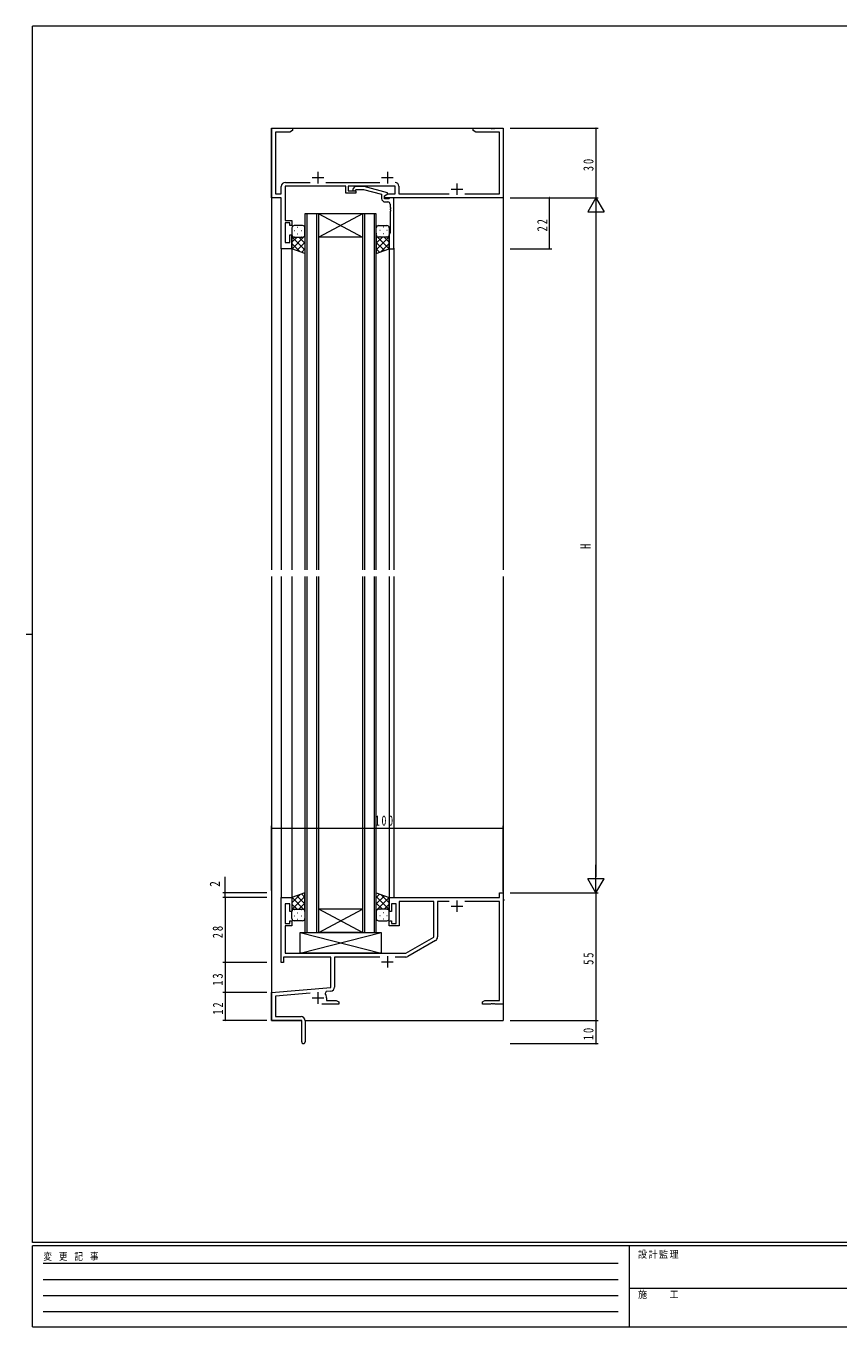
# Model space of a CAD drawing. Units: millimetres on the paper. Extents: x -397 to 397, y -282 to 282.
# Drawn here: x -397 to -46, y -282 to 279 of the extents above; entities that cross this region are included whole.
import ezdxf
from ezdxf.enums import TextEntityAlignment as Align

# ---------------------------------------------------------------- set-up
doc = ezdxf.new("R2010")
doc.units = ezdxf.units.MM
doc.linetypes.add('USER1', pattern=[0.375, 0.25, -0.125])
doc.linetypes.add('USER2', pattern=[15, 10, -1, 1, -1, 1, -1])
for name, color, linetype, lineweight in [('0-1_YKK_ZWAK', 7, 'Continuous', 18), ('0-3_YKK_11', 7, 'Continuous', 18), ('0-4_YKK_12', 2, 'Continuous', 18), ('0-6_YKK_13', 4, 'Continuous', 18), ('0-7_YKK_D', 6, 'Continuous', 18)]:
    doc.layers.add(name, color=color, linetype=linetype, lineweight=lineweight)
doc.styles.add('ＭＳ ゴシック', font='')
doc.styles.get('ＭＳ ゴシック').set_extended_font_data('MS Gothic')

msp = doc.modelspace()

# ---------------------------------------------------------------- linework, layer by layer
at = {"layer": '0-1_YKK_ZWAK'}
for p, q in [((-393.908, -245.7), (-393.908, 279.3)), ((376.092, 279.3), (-393.908, 279.3)), ((-396.708, 16.8), (-393.908, 16.8)), ((376.092, -245.7), (-393.908, -245.7)), ((-393.908, -282.1), (-393.908, -247.1)), ((338.292, -247.1), (-393.908, -247.1)), ((-136.308, -247.1), (-136.308, -282.1)), ((-136.308, -265.299), (-7.508, -265.299)), ((-393.908, -282.1), (338.292, -282.1))]:
    msp.add_line(p, q, dxfattribs=at)
at = {"layer": '0-1_YKK_ZWAK', "linetype": 'USER1'}
for p, q in [((-389.31, -254.612), (-141.117, -254.612)), ((-389.31, -261.541), (-141.117, -261.541)), ((-389.31, -268.47), (-141.117, -268.47)), ((-389.31, -275.398), (-141.117, -275.398))]:
    msp.add_line(p, q, dxfattribs=at)
at = {"layer": '0-3_YKK_11'}
for p, q in [((-290.708, 235.184), (-281.708, 235.184)), ((-290.708, 205.184), (-290.708, 235.184)), ((-289.078, 233.554), (-289.078, 206.814)), ((-282.799, 233.554), (-289.078, 233.554)), ((-281.708, 234.184), (-282.799, 233.554)), ((-281.708, 235.184), (-281.708, 234.184)), ((-203.708, 235.184), (-196.166, 235.184)), ((-203.708, 234.184), (-203.708, 235.184)), ((-202.617, 233.554), (-203.708, 234.184)), ((-192.338, 233.554), (-202.617, 233.554)), ((-196.166, 235.184), (-195.983, 235.064)), ((-195.983, 235.064), (-195.433, 235.064)), ((-195.433, 235.064), (-195.25, 235.184)), ((-195.25, 235.184), (-195.166, 235.184)), ((-195.166, 235.184), (-194.983, 235.064)), ((-194.983, 235.064), (-194.433, 235.064)), ((-194.433, 235.064), (-194.25, 235.184)), ((-194.25, 235.184), (-190.708, 235.184)), ((-192.338, 206.814), (-192.338, 233.554)), ((-190.708, 235.184), (-190.708, 205.184)), ((-273.208, 213.884), (-268.208, 213.884)), ((-270.708, 216.384), (-270.708, 211.384)), ((-243.208, 213.884), (-238.208, 213.884)), ((-240.708, 216.384), (-240.708, 211.384)), ((-286.508, 206.814), (-286.508, 210.014)), ((-284.878, 210.184), (-284.878, 195.384)), ((-258.608, 210.184), (-284.878, 210.184)), ((-284.708, 211.814), (-274.059, 211.814)), ((-267.358, 211.814), (-244.059, 211.814)), ((-258.608, 207.184), (-258.608, 210.184)), ((-257.608, 210.184), (-257.608, 208.184)), ((-237.408, 210.184), (-257.608, 210.184)), ((-257.608, 208.184), (-254.408, 208.184)), ((-254.757, 209.984), (-255.532, 209.208)), ((-250.812, 209.984), (-254.757, 209.984)), ((-254.684, 208.359), (-254.26, 208.784)), ((-254.408, 208.184), (-254.408, 207.184)), ((-254.26, 208.784), (-250.97, 208.784)), ((-250.97, 208.784), (-243.208, 206.704)), ((-240.708, 207.276), (-250.812, 209.984)), ((-237.408, 206.814), (-237.408, 210.184)), ((-235.778, 210.214), (-235.778, 206.814)), ((-213.208, 208.884), (-208.208, 208.884)), ((-210.708, 211.384), (-210.708, 206.384)), ((-286.508, 205.184), (-290.708, 205.184)), ((-289.078, 206.814), (-286.508, 206.814)), ((-286.508, 183.184), (-286.508, 205.184)), ((-254.408, 207.184), (-258.608, 207.184)), ((-243.208, 206.704), (-243.208, 204.884)), ((-241.908, 205.984), (-240.471, 206.814)), ((-241.908, 205.984), (-240.708, 206.676)), ((-241.908, 205.184), (-241.908, 205.984)), ((-241.908, 204.684), (-241.908, 205.984)), ((-190.708, 205.184), (-241.908, 205.184)), ((-240.108, 204.684), (-241.908, 204.684)), ((-241.708, 203.384), (-240.538, 203.384)), ((-240.708, 206.676), (-240.708, 207.276)), ((-240.471, 206.814), (-237.408, 206.814)), ((-239.908, 204.884), (-240.108, 204.684)), ((-239.608, 205.184), (-239.908, 204.884)), ((-237.908, 205.184), (-239.608, 205.184)), ((-239.538, 202.384), (-239.538, 201.142)), ((-237.908, 183.184), (-237.908, 205.184)), ((-235.778, 206.814), (-214.059, 206.814)), ((-207.358, 206.814), (-192.338, 206.814)), ((-239.538, 201.142), (-239.418, 200.959)), ((-239.418, 200.409), (-239.538, 200.225)), ((-239.538, 200.225), (-239.538, 200.142)), ((-239.538, 200.142), (-239.418, 199.959)), ((-239.418, 199.409), (-239.538, 199.225)), ((-239.538, 199.225), (-239.538, 190.2)), ((-239.418, 200.959), (-239.418, 200.409)), ((-239.418, 199.959), (-239.418, 199.409)), ((-284.878, 195.384), (-281.908, 195.384)), ((-284.878, 194.384), (-284.878, 185.884)), ((-282.908, 194.384), (-284.878, 194.384)), ((-282.908, 193.184), (-282.908, 194.384)), ((-281.908, 193.184), (-282.908, 193.184)), ((-281.908, 195.384), (-281.908, 193.184)), ((-284.878, 185.884), (-282.908, 185.884)), ((-282.908, 189.184), (-281.908, 189.184)), ((-282.908, 185.884), (-282.908, 189.184)), ((-281.908, 189.184), (-281.908, 183.184)), ((-239.538, 190.2), (-239.908, 189.184)), ((-239.908, 189.184), (-239.908, 183.184)), ((-281.908, 183.184), (-286.508, 183.184)), ((-239.908, 183.184), (-237.908, 183.184)), ((-192.338, -94.816), (-190.708, -94.816)), ((-192.338, -96.816), (-192.338, -94.816)), ((-190.708, -94.816), (-190.708, -142.816)), ((-286.508, -96.816), (-281.908, -96.816)), ((-286.508, -124.816), (-286.508, -96.816)), ((-284.878, -99.516), (-284.878, -108.016)), ((-282.908, -99.516), (-284.878, -99.516)), ((-282.908, -102.816), (-282.908, -99.516)), ((-281.908, -96.816), (-281.908, -102.816)), ((-239.908, -96.816), (-192.338, -96.816)), ((-239.908, -102.816), (-239.908, -96.816)), ((-238.908, -99.516), (-238.908, -102.816)), ((-236.908, -99.516), (-238.908, -99.516)), ((-236.908, -108.016), (-236.908, -99.516)), ((-235.708, -98.446), (-235.708, -109.016)), ((-220.708, -98.446), (-235.708, -98.446)), ((-220.708, -113.888), (-220.708, -98.446)), ((-219.078, -98.446), (-219.078, -113.79)), ((-214.059, -98.446), (-219.078, -98.446)), ((-213.208, -100.516), (-208.208, -100.516)), ((-210.708, -98.016), (-210.708, -103.016)), ((-192.338, -98.446), (-207.358, -98.446)), ((-192.338, -141.186), (-192.338, -98.446)), ((-281.908, -102.816), (-282.908, -102.816)), ((-238.908, -102.816), (-239.908, -102.816)), ((-284.878, -108.016), (-282.908, -108.016)), ((-284.878, -109.016), (-284.878, -120.816)), ((-281.908, -109.016), (-284.878, -109.016)), ((-282.908, -106.816), (-281.908, -106.816)), ((-282.908, -108.016), (-282.908, -106.816)), ((-281.908, -106.816), (-281.908, -109.016)), ((-239.908, -106.816), (-238.908, -106.816)), ((-239.908, -109.016), (-239.908, -106.816)), ((-235.708, -109.016), (-239.908, -109.016)), ((-238.908, -106.816), (-238.908, -108.016)), ((-238.908, -108.016), (-236.908, -108.016)), ((-232.708, -120.816), (-220.708, -113.888)), ((-219.978, -115.349), (-231.854, -122.205)), ((-285.508, -122.446), (-285.508, -124.816)), ((-265.208, -122.446), (-285.508, -122.446)), ((-284.878, -120.816), (-232.708, -120.816)), ((-265.208, -135.585), (-265.208, -122.446)), ((-263.578, -122.446), (-263.578, -135.43)), ((-244.059, -122.446), (-263.578, -122.446)), ((-240.708, -122.016), (-240.708, -127.016)), ((-232.754, -122.446), (-237.358, -122.446)), ((-285.508, -124.816), (-286.508, -124.816)), ((-243.208, -124.516), (-238.208, -124.516)), ((-290.708, -137.816), (-265.208, -135.585)), ((-290.708, -149.816), (-290.708, -137.816)), ((-274.078, -137.998), (-289.078, -139.31)), ((-289.078, -139.31), (-289.078, -148.186)), ((-273.208, -140.116), (-268.208, -140.116)), ((-270.708, -137.616), (-270.708, -142.616)), ((-267.189, -137.395), (-267.569, -138.158)), ((-265.221, -137.223), (-267.189, -137.395)), ((-267.008, -140.116), (-267.008, -141.186)), ((-261.708, -142.816), (-269.058, -142.816)), ((-267.008, -141.186), (-262.799, -141.186)), ((-262.799, -141.186), (-261.708, -141.816)), ((-261.708, -141.816), (-261.708, -142.816)), ((-199.708, -141.816), (-198.617, -141.186)), ((-199.708, -142.816), (-199.708, -141.816)), ((-196.166, -142.816), (-199.708, -142.816)), ((-198.617, -141.186), (-192.338, -141.186)), ((-195.983, -142.696), (-196.166, -142.816)), ((-195.433, -142.696), (-195.983, -142.696)), ((-195.25, -142.816), (-195.433, -142.696)), ((-195.166, -142.816), (-195.25, -142.816)), ((-194.983, -142.696), (-195.166, -142.816)), ((-194.433, -142.696), (-194.983, -142.696)), ((-194.25, -142.816), (-194.433, -142.696)), ((-190.708, -142.816), (-194.25, -142.816)), ((-277.708, -149.816), (-290.708, -149.816)), ((-289.078, -148.186), (-278.008, -148.186)), ((-277.708, -154.358), (-277.708, -149.816)), ((-276.208, -149.986), (-276.208, -159.066)), ((-277.588, -154.541), (-277.708, -154.358)), ((-277.708, -155.275), (-277.588, -155.091)), ((-277.708, -159.066), (-277.708, -155.275)), ((-277.588, -155.091), (-277.588, -154.541))]:
    msp.add_line(p, q, dxfattribs=at)
for centre, radius, start, end in [((-284.708, 210.014), 1.8, 90.00001, 179.99999), ((-255.108, 208.784), 0.6, 134.99999, 315.00001), ((-237.378, 210.214), 1.6, 359.99998, 89.44499), ((-241.708, 204.884), 1.5, 180.00001, 269.99999), ((-240.538, 202.384), 1, 0.00001, 89.99999), ((-220.878, -113.79), 1.8, 299.99999, 0.00002), ((-232.754, -120.646), 1.8, 269.99998, 299.99999), ((-270.708, -140.116), 3.7, 0, 31.96331), ((-265.378, -135.43), 1.8, 274.99998, 359.99999), ((-278.008, -149.986), 1.8, 0.00001, 89.99999), ((-276.958, -159.066), 0.75, 179.99999, 0.00001)]:
    msp.add_arc(centre, radius, start, end, dxfattribs=at)
at = {"layer": '0-4_YKK_12'}
for p, q in [((-290.708, 235.184), (-290.708, 44.684)), ((-290.708, 235.184), (-190.708, 235.184)), ((-190.708, 235.184), (-190.708, 44.684)), ((-276.308, 198.184), (-276.308, 44.684)), ((-270.308, 198.184), (-276.308, 198.184)), ((-275.308, 44.684), (-275.308, 198.184)), ((-271.308, 198.184), (-271.308, 44.684)), ((-270.308, 198.184), (-251.508, 188.184)), ((-251.508, 198.184), (-270.308, 188.184)), ((-251.508, 198.184), (-270.308, 198.184)), ((-270.308, 44.684), (-270.308, 198.184)), ((-251.508, 198.184), (-251.508, 44.684)), ((-245.508, 198.184), (-251.508, 198.184)), ((-250.508, 44.684), (-250.508, 198.184)), ((-246.508, 198.184), (-246.508, 44.684)), ((-245.508, 44.684), (-245.508, 198.184)), ((-251.508, 188.184), (-270.308, 188.184)), ((-286.508, 183.483), (-286.508, 44.684)), ((-281.908, 183.684), (-281.908, 44.684)), ((-239.908, 183.483), (-239.908, 44.684)), ((-237.908, 183.484), (-237.908, 44.684)), ((-290.708, 41.684), (-290.708, -149.816)), ((-286.508, 41.684), (-286.508, -97.116)), ((-281.908, 41.684), (-281.908, -97.316)), ((-276.308, 41.684), (-276.308, -111.816)), ((-275.308, -111.816), (-275.308, 41.684)), ((-271.308, 41.684), (-271.308, -111.816)), ((-270.308, -111.816), (-270.308, 41.684)), ((-251.508, 41.684), (-251.508, -111.816)), ((-250.508, -111.816), (-250.508, 41.684)), ((-246.508, 41.684), (-246.508, -111.816)), ((-245.508, -111.816), (-245.508, 41.684)), ((-239.908, 41.684), (-239.908, -97.116)), ((-237.908, 41.684), (-237.908, -96.816)), ((-190.708, 41.684), (-190.708, -149.816)), ((-270.308, -111.816), (-251.508, -101.816)), ((-251.508, -111.816), (-270.308, -101.816)), ((-251.508, -101.816), (-270.308, -101.816)), ((-276.308, -111.816), (-270.308, -111.816)), ((-251.508, -111.816), (-270.308, -111.816)), ((-251.508, -111.816), (-245.508, -111.816)), ((-290.708, -149.816), (-278.008, -149.816)), ((-276.208, -149.816), (-190.708, -149.816))]:
    msp.add_line(p, q, dxfattribs=at)
at = {"layer": '0-4_YKK_12', "linetype": 'USER2'}
msp.add_line((-190.708, -97.816), (-190.208, -97.816), dxfattribs=at)
at = {"layer": '0-6_YKK_13'}
for p, q in [((-281.908, 192.184), (-281.908, 189.184)), ((-280.988, 191.104), (-280.788, 191.104)), ((-277.308, 193.184), (-280.908, 193.184)), ((-279.573, 192.519), (-279.373, 192.519)), ((-277.958, 191.104), (-277.758, 191.104)), ((-276.543, 192.519), (-276.366, 192.519)), ((-276.308, 189.184), (-276.308, 192.184)), ((-245.508, 189.184), (-245.508, 192.184)), ((-245.273, 192.519), (-245.45, 192.519)), ((-244.508, 193.184), (-240.908, 193.184)), ((-243.858, 191.104), (-244.058, 191.104)), ((-242.243, 192.519), (-242.443, 192.519)), ((-240.828, 191.104), (-241.028, 191.104)), ((-239.908, 192.184), (-239.908, 189.184)), ((-281.908, 183.184), (-281.908, 189.184)), ((-281.858, 188.871), (-281.908, 188.82)), ((-281.908, 188.315), (-276.308, 182.715)), ((-279.716, 188.184), (-281.908, 185.992)), ((-281.908, 185.487), (-278.325, 181.904)), ((-276.308, 188.763), (-281.893, 183.178)), ((-280.988, 188.274), (-280.788, 188.274)), ((-280.908, 188.184), (-277.308, 188.184)), ((-280.908, 188.184), (-277.308, 188.184)), ((-276.308, 185.935), (-279.809, 182.434)), ((-279.573, 189.689), (-279.373, 189.689)), ((-278.948, 188.184), (-276.308, 185.544)), ((-277.958, 188.274), (-277.758, 188.274)), ((-276.543, 189.689), (-276.343, 189.689)), ((-276.513, 188.577), (-276.308, 188.372)), ((-276.308, 189.184), (-276.308, 181.184)), ((-245.508, 189.184), (-245.508, 181.184)), ((-245.508, 188.763), (-239.923, 183.178)), ((-245.303, 188.577), (-245.508, 188.372)), ((-239.908, 188.315), (-245.508, 182.715)), ((-242.868, 188.184), (-245.508, 185.544)), ((-245.508, 185.935), (-242.007, 182.434)), ((-245.273, 189.689), (-245.473, 189.689)), ((-240.908, 188.184), (-244.508, 188.184)), ((-240.908, 188.184), (-244.508, 188.184)), ((-243.858, 188.274), (-244.058, 188.274)), ((-239.908, 185.487), (-243.491, 181.904)), ((-242.243, 189.689), (-242.443, 189.689)), ((-242.1, 188.184), (-239.908, 185.992)), ((-240.828, 188.274), (-241.028, 188.274)), ((-239.958, 188.871), (-239.908, 188.82)), ((-239.908, 183.184), (-239.908, 189.184)), ((-276.308, 181.184), (-281.908, 183.184)), ((-276.308, 183.107), (-277.725, 181.69)), ((-245.508, 181.184), (-239.908, 183.184)), ((-245.508, 183.107), (-244.091, 181.69)), ((-276.308, -94.816), (-281.908, -96.816)), ((-276.308, -96.739), (-277.725, -95.322)), ((-276.308, -102.816), (-276.308, -94.816)), ((-245.508, -94.816), (-239.908, -96.816)), ((-245.508, -102.816), (-245.508, -94.816)), ((-245.508, -96.739), (-244.091, -95.322)), ((-281.908, -99.12), (-278.325, -95.537)), ((-281.908, -101.948), (-276.308, -96.348)), ((-281.908, -96.816), (-281.908, -102.816)), ((-279.716, -101.816), (-281.908, -99.625)), ((-276.308, -102.396), (-281.893, -96.811)), ((-276.308, -99.568), (-279.809, -96.067)), ((-278.948, -101.816), (-276.308, -99.177)), ((-245.508, -99.568), (-242.007, -96.067)), ((-239.908, -101.948), (-245.508, -96.348)), ((-245.508, -102.396), (-239.923, -96.811)), ((-242.868, -101.816), (-245.508, -99.177)), ((-239.908, -99.12), (-243.491, -95.537)), ((-242.1, -101.816), (-239.908, -99.625)), ((-239.908, -96.816), (-239.908, -102.816)), ((-281.858, -102.503), (-281.908, -102.453)), ((-281.908, -105.816), (-281.908, -102.816)), ((-280.988, -101.906), (-280.788, -101.906)), ((-280.988, -104.736), (-280.788, -104.736)), ((-280.908, -101.816), (-277.308, -101.816)), ((-280.908, -101.816), (-277.308, -101.816)), ((-279.573, -103.321), (-279.373, -103.321)), ((-279.573, -106.151), (-279.373, -106.151)), ((-277.958, -101.906), (-277.758, -101.906)), ((-277.958, -104.736), (-277.758, -104.736)), ((-276.543, -103.321), (-276.343, -103.321)), ((-276.543, -106.151), (-276.366, -106.151)), ((-276.513, -102.21), (-276.308, -102.005)), ((-276.308, -102.816), (-276.308, -105.816)), ((-245.303, -102.21), (-245.508, -102.005)), ((-245.508, -102.816), (-245.508, -105.816)), ((-245.273, -103.321), (-245.473, -103.321)), ((-245.273, -106.151), (-245.45, -106.151)), ((-240.908, -101.816), (-244.508, -101.816)), ((-240.908, -101.816), (-244.508, -101.816)), ((-243.858, -101.906), (-244.058, -101.906)), ((-243.858, -104.736), (-244.058, -104.736)), ((-242.243, -103.321), (-242.443, -103.321)), ((-242.243, -106.151), (-242.443, -106.151)), ((-240.828, -101.906), (-241.028, -101.906)), ((-240.828, -104.736), (-241.028, -104.736)), ((-239.958, -102.503), (-239.908, -102.453)), ((-239.908, -105.816), (-239.908, -102.816)), ((-277.308, -106.816), (-280.908, -106.816)), ((-278.408, -111.816), (-243.408, -120.816)), ((-278.408, -111.816), (-243.408, -111.816)), ((-278.408, -120.816), (-278.408, -111.816)), ((-278.408, -120.816), (-243.408, -111.816)), ((-244.508, -106.816), (-240.908, -106.816)), ((-243.408, -111.816), (-243.408, -120.816)), ((-243.408, -120.816), (-278.408, -120.816))]:
    msp.add_line(p, q, dxfattribs=at)
for centre, start, end in [((-280.908, 192.184), 90.0001, 180.0001), ((-277.308, 192.184), 0.0001, 90.0001), ((-244.508, 192.184), 89.9999, 179.9999), ((-240.908, 192.184), 359.9999, 89.9999), ((-280.908, 189.184), 180.0001, 270.0001), ((-280.908, 189.184), 180.0001, 270.0001), ((-277.308, 189.184), 270.0001, 0.0001), ((-277.308, 189.184), 270.0001, 0.0001), ((-244.508, 189.184), 179.9999, 269.9999), ((-244.508, 189.184), 179.9999, 269.9999), ((-240.908, 189.184), 269.9999, 359.9999), ((-240.908, 189.184), 269.9999, 359.9999), ((-280.908, -102.816), 89.9999, 179.9999), ((-280.908, -102.816), 89.9999, 179.9999), ((-280.908, -105.816), 179.9999, 269.9999), ((-277.308, -102.816), 359.9999, 89.9999), ((-277.308, -102.816), 359.9999, 89.9999), ((-277.308, -105.816), 269.9999, 359.9999), ((-244.508, -102.816), 90.0001, 180.0001), ((-244.508, -102.816), 90.0001, 180.0001), ((-244.508, -105.816), 180.0001, 270.0001), ((-240.908, -102.816), 0.0001, 90.0001), ((-240.908, -102.816), 0.0001, 90.0001), ((-240.908, -105.816), 270.0001, 0.0001)]:
    msp.add_arc(centre, 1, start, end, dxfattribs=at)
at = {"layer": '0-7_YKK_D'}
for p, q in [((-187.708, 235.184), (-149.708, 235.184)), ((-150.708, 235.184), (-150.708, 205.184)), ((-187.708, 205.184), (-169.708, 205.184)), ((-187.708, 205.184), (-149.708, 205.184)), ((-187.708, 205.184), (-149.708, 205.184)), ((-170.708, 183.184), (-170.708, 205.184)), ((-150.708, 205.184), (-154.208, 199.121)), ((-150.708, 205.184), (-150.708, 193.059)), ((-150.708, 205.184), (-147.208, 199.121)), ((-154.208, 199.121), (-147.208, 199.121)), ((-150.708, 198.184), (-150.708, -87.816)), ((-187.708, 183.184), (-169.708, 183.184)), ((-290.708, -93.816), (-290.708, -65.816)), ((-290.708, -66.816), (-190.708, -66.816)), ((-190.708, -94.116), (-190.708, -65.816)), ((-150.708, -94.816), (-150.708, -82.692)), ((-310.708, -94.816), (-310.708, -87.916)), ((-147.208, -88.754), (-154.208, -88.754)), ((-150.708, -94.816), (-154.208, -88.754)), ((-150.708, -94.816), (-147.208, -88.754)), ((-292.708, -94.816), (-311.708, -94.816)), ((-310.708, -96.816), (-310.708, -94.816)), ((-187.708, -94.816), (-149.708, -94.816)), ((-187.708, -94.816), (-149.708, -94.816)), ((-150.708, -94.816), (-150.708, -149.816)), ((-292.708, -96.816), (-311.708, -96.816)), ((-292.708, -96.816), (-311.708, -96.816)), ((-310.708, -96.816), (-310.708, -124.816)), ((-292.708, -124.816), (-311.708, -124.816)), ((-292.708, -124.816), (-311.708, -124.816)), ((-310.708, -124.816), (-310.708, -137.816)), ((-292.708, -137.816), (-311.708, -137.816)), ((-292.708, -137.816), (-311.708, -137.816)), ((-310.708, -137.816), (-310.708, -149.816)), ((-292.708, -149.816), (-311.708, -149.816)), ((-187.708, -149.816), (-149.708, -149.816)), ((-187.708, -149.816), (-149.708, -149.816)), ((-150.708, -149.816), (-150.708, -159.816)), ((-187.708, -159.816), (-149.708, -159.816))]:
    msp.add_line(p, q, dxfattribs=at)
for centre, start, end in [((-150.708, 235.184), 90, 270), ((-150.708, 235.184), 270, 90), ((-170.708, 205.184), 90, 270), ((-170.708, 205.184), 270, 90), ((-170.708, 183.184), 90, 270), ((-170.708, 183.184), 270, 90), ((-290.708, -66.816), 0, 180), ((-290.708, -66.816), 180, 0), ((-190.708, -66.816), 0, 180), ((-190.708, -66.816), 180, 0), ((-310.708, -94.816), 90, 270), ((-310.708, -94.816), 270, 90), ((-310.708, -96.816), 90, 270), ((-310.708, -96.816), 90, 270), ((-310.708, -96.816), 270, 90), ((-310.708, -96.816), 270, 90), ((-310.708, -124.816), 90, 270), ((-310.708, -124.816), 90, 270), ((-310.708, -124.816), 270, 90), ((-310.708, -124.816), 270, 90), ((-310.708, -137.816), 90, 270), ((-310.708, -137.816), 90, 270), ((-310.708, -137.816), 270, 90), ((-310.708, -137.816), 270, 90), ((-310.708, -149.816), 90, 270), ((-310.708, -149.816), 270, 90), ((-150.708, -149.816), 90, 270), ((-150.708, -149.816), 90, 270), ((-150.708, -149.816), 270, 90), ((-150.708, -149.816), 270, 90), ((-150.708, -159.816), 90, 270), ((-150.708, -159.816), 270, 90)]:
    msp.add_arc(centre, 0.106, start, end, dxfattribs=at)

# ---------------------------------------------------------------- texts
at = {"layer": '0-1_YKK_ZWAK', "char_height": 3.079, "attachment_point": 7, "style": 'ＭＳ ゴシック'}
for s, insert in [('\\T1.23;\\W0.85;変\\~更\\~記\\~事', (-389.194, -253.547)), ('\\T1.17;\\W0.9;設計監理', (-132.539, -252.633)), ('\\T1.17;\\W0.9;施\u3000\u3000工', (-132.539, -269.954))]:
    msp.add_mtext(s, dxfattribs=dict(at, insert=insert))
at = {"layer": '0-7_YKK_D', "color": 7, "style": 'ＭＳ ゴシック', "width": 0.8}
for s, p in [('H', (-151.708, 53.584)), ('2', (-311.708, -92.116))]:
    msp.add_text(s, height=4.399, rotation=90, dxfattribs=at).set_placement(p, align=Align.BOTTOM_LEFT)
at = {"layer": '0-7_YKK_D', "color": 7, "char_height": 4.399, "attachment_point": 7, "rotation": 90, "style": 'ＭＳ ゴシック'}
for s, insert in [('\\T1.37;\\W0.75;30', (-151.708, 216.664)), ('\\T1.37;\\W0.75;22', (-171.708, 190.664)), ('\\T1.37;\\W0.75;28', (-311.708, -114.336)), ('\\T1.37;\\W0.75;55', (-151.708, -125.836)), ('\\T1.37;\\W0.75;13', (-311.708, -134.836)), ('\\T1.37;\\W0.75;12', (-311.708, -147.336)), ('\\T1.37;\\W0.75;10', (-151.708, -158.336))]:
    msp.add_mtext(s, dxfattribs=dict(at, insert=insert))
at = {"layer": '0-7_YKK_D', "color": 7, "insert": (-246.148, -65.816), "char_height": 4.399, "attachment_point": 7, "style": 'ＭＳ ゴシック'}
msp.add_mtext('\\T1.38;\\W0.7;100', dxfattribs=at)

doc.saveas('drawing.dxf')
